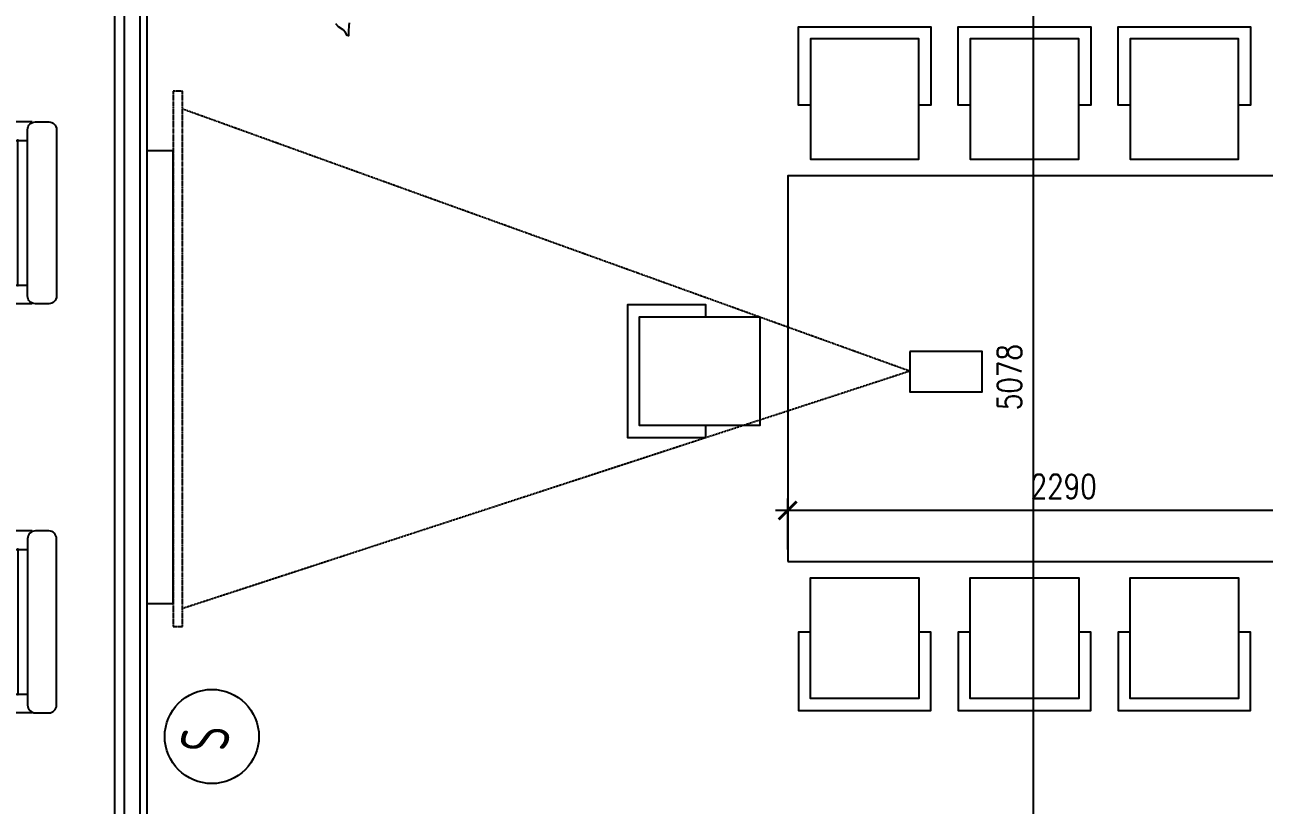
# Model space of a CAD drawing. Header units: millimetres. Extents: x 489570 to 664474, y -400689 to -233120.
# Drawn here: x 540115 to 545257, y -291086 to -287849 of the extents above; entities that cross this region are included whole.
import ezdxf
from ezdxf.lldxf.tags import DXFTag

# ---------------------------------------------------------------- set-up
doc = ezdxf.new("R2010")
doc.units = ezdxf.units.MM
doc.header["$LTSCALE"] = 10
doc.header["$MEASUREMENT"] = 0
doc.linetypes.add('HIDDEN', pattern=[0.375, 0.25, -0.125])
doc.linetypes.add('HIDDEN2', pattern=[0.1875, 0.125, -0.0625])
for name, color, linetype in [('03AFP', 2, 'Continuous'), ('06APP', 1, 'HIDDEN'), ('07APP', 7, 'Continuous'), ('XREF WTC3 FPPP MAY09 1$0$PAR-low', 8, 'Continuous')]:
    doc.layers.add(name, color=color, linetype=linetype)
doc.styles.add('DIM', font='ROMANS.shx', dxfattribs={"width": 0.8})
doc.styles.add('XREF WTC3 FPPP MAY09 1$0$PTI', font='archstyl.shx', dxfattribs={"width": 0.75})
tags = doc.linetypes.add('XREF WTC3 FPPP MAY09 1$0$HIDDEN', pattern=[0.375, 0.25, -0.125]).pattern_tags.tags
tags[6:7] = [DXFTag(74, 4), DXFTag(75, 0), DXFTag(340, '0'), DXFTag(46, 1.0), DXFTag(50, 0.0), DXFTag(44, 0.0), DXFTag(45, 0.0)]
tags[4:5] = [DXFTag(74, 4), DXFTag(75, 0), DXFTag(340, '0'), DXFTag(46, 1.0), DXFTag(50, 0.0), DXFTag(44, 0.0), DXFTag(45, 0.0)]
doc.dimstyles.new('DIM 50', dxfattribs={"dimscale": 50, "dimtxt": 2, "dimasz": 1.5, "dimexe": 1, "dimexo": 1, "dimgap": 1, "dimtad": 1, "dimdec": 0, "dimzin": 0, "dimdsep": 46, "dimtxsty": 'DIM', "dimblk": 'ARCHTICK', "dimcen": 0.09, "dimdle": 1, "dimclrd": 9, "dimclre": 9, "dimclrt": 3, "dimadec": 0, "dimazin": 0, "dimtfac": 1, "dimtdec": 0, "dimtix": 1, "dimtmove": 2, "dimatfit": 3, "dimldrblk": 'DOT', "dimfxl": 2, "dimtolj": 1, "dimtzin": 0, "dimarcsym": 0})

# ---------------------------------------------------------------- blocks, each defined once
blk = doc.blocks.new('XREF WTC3 FPPP MAY09 1$0$SF1')
at = {"layer": '03AFP', "linetype": 'ByBlock'}
for p, q in [((-391.6241972665302, 631.6888661401754), (70.45805354398908, 315.334207930151)), ((-391.6241972665302, 631.6888661401754), (70.45805354404729, 315.3342079301801)), ((129.7090409928933, 368.3466099623911), (-293.6096048883046, 658.1626011560584)), ((-730.5752639174461, 136.6008190048742), (-268.4932166567305, -179.7536998491705)), ((-296.482630689512, -254.1686646411399), (-719.8012765707099, 35.64732655255648))]:
    blk.add_line(p, q, dxfattribs=at)
at = {"layer": '03AFP'}
for p, q in [((-345.5570929666283, 638.9310072362277), (-338.0916943805641, 649.8353138185339)), ((-720.6631653220975, 91.03372262710764), (-728.1285639082198, 80.12941604481603))]:
    blk.add_line(p, q, dxfattribs=at)
at = {"layer": '03AFP', "linetype": 'ByBlock'}
for points in [[(-502.8292174471426, 610.870508440712), (-751.3934822615702, 247.8060427350574, 0.4142135623715393), (-730.5752639174461, 136.6008190048451)], [(-301.5390895991586, -157.1295548584894, 0.008705121119870958), (-299.9257752227713, -154.8589108773158), (35.87889107275987, 335.6329216517333, 0.008705121120053175), (37.41218060150277, 337.9583529208612)], [(37.41218060156098, 337.9583529208758, -0.008705121119870958), (35.87889107281808, 335.6329216517479), (39.02549497794826, 340.228996902064, -0.008705121120053175), (37.41218060150277, 337.9583529208903)], [(37.41218060156098, 337.9583529208758, 0.008705121119870958), (39.02549497800646, 340.2289969020494), (35.87889107275987, 335.6329216517624, 0.008705121120053175), (37.41218060150277, 337.9583529208903)], [(-301.5390895991586, -157.1295548584894, -0.00870512111987096), (-303.0723791279597, -159.4549861276028), (-299.9257752227713, -154.8589108772867, -0.008705121120053175), (-301.5390895992168, -157.1295548584603)]]:
    blk.add_lwpolyline(points, format="xyb", dxfattribs=at)
blk.add_lwpolyline([(186.691147425794, 329.3350383795187, -0.4142135623436595), (195.0184347644099, 284.8529488864879), (-195.0184347643517, -284.8529488864879, -0.414213562373083), (-239.5005242566112, -293.1802362240123), (-285.7087289827177, -261.5447843386355, -0.4142135623730985), (-294.0360163202276, -217.0626948463614), (96.00085320824292, 352.6432029268908, -0.4142135623928075), (140.4829426997458, 360.97049026491)], format="xyb", close=True, dxfattribs=at)
blk.add_arc((-436.8174964099308, 565.677005747275), 79.9999999999941, 55.60334830721142, 145.6033483055814, dxfattribs=at)
at = {"layer": '03AFP'}
for centre, start, end in [((-319.1524045517435, 620.8536061588529), 145.6033483055814, 235.6033483072114), ((-311.6870059656794, 631.7579127411591), 55.60334830721142, 145.6033483055814), ((-694.2584769072128, 72.95632154973282), 55.60334830721142, 145.6033483055814), ((-701.7238754933351, 62.05201496744121), 145.6033483055814, 235.6033483072114)]:
    blk.add_arc(centre, 31.99999999999997, start, end, dxfattribs=at)
blk = doc.blocks.new('_ARCHTICK')
at = {"color": 0, "linetype": 'ByBlock', "const_width": 0.15}
blk.add_lwpolyline([(-0.5, -0.5), (0.5, 0.5)], dxfattribs=at)
blk = doc.blocks.new('*D95')
at = {"layer": '07APP', "color": 9, "lineweight": -2, "transparency": 16777216}
for p, q in [((544300.7141156278, -291899.6027485069), (544300.7141156278, -286721.6027485069)), ((543921.5054710384, -286771.6027485069), (544350.7141156278, -286771.6027485069)), ((544166.5054710384, -291849.6027485069), (544350.7141156278, -291849.6027485069))]:
    blk.add_line(p, q, dxfattribs=at)
at = {"layer": 'Defpoints', "color": 0, "transparency": 16777216}
for p in [(543871.5054710384, -286771.6027485069), (544300.7141156278, -286771.6027485069), (544116.5054710384, -291849.6027485069)]:
    blk.add_point(p, dxfattribs=at)
at = {"layer": '07APP', "color": 9, "lineweight": -2, "transparency": 16777216, "xscale": 75, "yscale": 75, "zscale": 75}
for p, rotation in [((544300.7141156278, -286771.6027485069), 90), ((544300.7141156278, -291849.6027485069), 270)]:
    blk.add_blockref('_ARCHTICK', p, dxfattribs=dict(at, rotation=rotation))
at = {"layer": '07APP', "color": 3, "transparency": 16777216, "insert": (544200.7141156279, -289310.6027485069), "char_height": 100, "attachment_point": 5, "rotation": 90, "style": 'DIM'}
blk.add_mtext('\\A1;5078', dxfattribs=at)
blk = doc.blocks.new('_DOT')
at = {"color": 0, "linetype": 'ByBlock'}
blk.add_line((-0.5, 0), (-1, 0), dxfattribs=at)
at = {"color": 0, "linetype": 'ByBlock', "const_width": 0.5}
blk.add_lwpolyline([(-0.25, 0, 1), (0.25, 0, 1)], format="xyb", close=True, dxfattribs=at)
blk = doc.blocks.new('dot')
at = {"color": 2, "lineweight": -2}
for p, q in [((0, -20.65113184398797), (0, 20.65113184398797)), ((-20.65113184507936, 0), (20.65113184507936, 0))]:
    blk.add_line(p, q, dxfattribs=at)
at = {"const_width": 10}
blk.add_lwpolyline([(4.999999998835847, 0, 1), (-4.999999998835847, 0, 1)], format="xyb", close=True, dxfattribs=at)
blk = doc.blocks.new('*D104')
at = {"layer": '07APP', "color": 9, "lineweight": -2, "transparency": 16777216}
for p, q in [((543280.3240622501, -290024.9892164542), (543280.3240622501, -289813.8725793131)), ((545570.3129943416, -290024.9892164542), (545570.3129943416, -289813.8725793131)), ((545620.3129943416, -289863.8725793131), (543230.3240622501, -289863.8725793131))]:
    blk.add_line(p, q, dxfattribs=at)
at = {"layer": 'Defpoints', "color": 0, "transparency": 16777216}
for p in [(543280.3240622501, -289863.8725793131), (543280.3240622501, -290074.9892164542), (545570.3129943416, -290074.9892164542)]:
    blk.add_point(p, dxfattribs=at)
at = {"layer": '07APP', "color": 9, "lineweight": -2, "transparency": 16777216, "xscale": 75, "yscale": 75, "zscale": 75, "rotation": 180}
blk.add_blockref('_ARCHTICK', (543280.3240622501, -289863.8725793131), dxfattribs=at)
at = {"layer": '07APP', "color": 9, "lineweight": -2, "transparency": 16777216, "xscale": 75, "yscale": 75, "zscale": 75}
blk.add_blockref('_ARCHTICK', (545570.3129943416, -289863.8725793131), dxfattribs=at)
at = {"layer": '07APP', "color": 3, "transparency": 16777216, "insert": (544425.3185282958, -289763.8725793131), "char_height": 100, "attachment_point": 5, "style": 'DIM'}
blk.add_mtext('\\A1;2290', dxfattribs=at)
blk = doc.blocks.new('*D120')
at = {"layer": '03AFP', "color": 9, "lineweight": -2, "transparency": 16777216}
for p, q in [((557036.5326587082, -290455.4044870425), (557036.5326587082, -294218.8368345834)), ((540623.6035138051, -291130.8133857697), (540623.6035138051, -294218.8368345834)), ((540573.6035138051, -294168.8368345834), (557086.5326587082, -294168.8368345834))]:
    blk.add_line(p, q, dxfattribs=at)
at = {"layer": 'Defpoints', "color": 0, "transparency": 16777216}
for p in [(557036.5326587082, -290405.4044870425), (540623.6035138051, -291080.8133857697), (557036.5326587082, -294168.8368345834)]:
    blk.add_point(p, dxfattribs=at)
at = {"layer": '03AFP', "color": 9, "lineweight": -2, "transparency": 16777216, "xscale": 75, "yscale": 75, "zscale": 75, "rotation": 180}
blk.add_blockref('_ARCHTICK', (540623.6035138051, -294168.8368345834), dxfattribs=at)
at = {"layer": '03AFP', "color": 9, "lineweight": -2, "transparency": 16777216, "xscale": 75, "yscale": 75, "zscale": 75}
blk.add_blockref('_ARCHTICK', (557036.5326587082, -294168.8368345834), dxfattribs=at)
at = {"layer": '03AFP', "color": 3, "transparency": 16777216, "insert": (548830.0680862566, -294068.8368345834), "char_height": 100, "attachment_point": 5, "style": 'DIM'}
blk.add_mtext('\\A1;16413', dxfattribs=at)

msp = doc.modelspace()

# ---------------------------------------------------------------- linework, layer by layer
at = {"layer": '03AFP', "color": 8, "linetype": 'HIDDEN2'}
for q in [(540769.427845274, -288198.3640353591), (540769.427845274, -290270.6743151011)]:
    msp.add_line((543786.8879174874, -289285.9253254487), q, dxfattribs=at)
at = {"layer": '03AFP', "color": 1}
msp.add_lwpolyline([(541461.0425291411, -287841.1273997583), (541460.0489201895, -287853.0368974366), (541459.0553179136, -287874.8709736028), (541459.0525471321, -287894.8644477882), (541453.0909201256, -287892.8795321145), (541446.1356906048, -287880.9700343766), (541436.1996475807, -287870.0529945054), (541417.321170365, -287857.1510389604), (541405.39792267, -287845.2415412226)], dxfattribs=at)
at = {"layer": '03AFP'}
for points in [[(543824.8087236236, -287906.7953798315), (543374.8087236236, -287906.7953798315), (543374.8087236236, -288406.7953798315), (543824.8087236236, -288406.7953798315), (543824.8087236236, -287906.7953798315), (543374.8087236236, -287906.7953798315), (543374.8087236236, -288181.7953798315), (543324.8087236236, -288181.7953798315), (543324.8087236236, -287856.7953798315), (543874.8087236236, -287856.7953798315), (543874.8087236236, -288181.7953798315), (543824.8087236236, -288181.7953798315), (543824.8087236236, -287906.7953798315)], [(544487.7447470835, -287906.7953798315), (544037.7447470835, -287906.7953798315), (544037.7447470835, -288406.7953798315), (544487.7447470835, -288406.7953798315), (544487.7447470835, -287906.7953798315), (544037.7447470835, -287906.7953798315), (544037.7447470835, -288181.7953798315), (543987.7447470835, -288181.7953798315), (543987.7447470835, -287856.7953798315), (544537.7447470835, -287856.7953798315), (544537.7447470835, -288181.7953798315), (544487.7447470835, -288181.7953798315), (544487.7447470835, -287906.7953798315)], [(545150.6807705434, -287906.7953798315), (544700.6807705434, -287906.7953798315), (544700.6807705434, -288406.7953798315), (545150.6807705434, -288406.7953798315), (545150.6807705434, -287906.7953798315), (544700.6807705434, -287906.7953798315), (544700.6807705434, -288181.7953798315), (544650.6807705434, -288181.7953798315), (544650.6807705434, -287856.7953798315), (545200.6807705434, -287856.7953798315), (545200.6807705434, -288181.7953798315), (545150.6807705434, -288181.7953798315), (545150.6807705434, -287906.7953798315)], [(543280.3240622501, -290074.9892164542), (547860.3019264331, -290074.9892164542), (547860.3019264331, -288474.8614344432), (543280.3240622501, -288474.8614344432)], [(542665.3931731917, -289510.9253254487), (542665.3931731917, -289060.9253254487), (543165.3931731917, -289060.9253254487), (543165.3931731917, -289510.9253254487), (542665.3931731917, -289510.9253254487), (542665.3931731917, -289060.9253254487), (542940.3931731917, -289060.9253254487), (542940.3931731917, -289010.9253254487), (542615.3931731917, -289010.9253254487), (542615.3931731917, -289560.9253254487), (542940.3931731917, -289560.9253254487), (542940.3931731917, -289510.9253254487), (542665.3931731917, -289510.9253254487)], [(543824.8087236236, -290643.0552710659), (543374.8087236236, -290643.0552710659), (543374.8087236236, -290143.0552710659), (543824.8087236236, -290143.0552710659), (543824.8087236236, -290643.0552710659), (543374.8087236236, -290643.0552710659), (543374.8087236236, -290368.0552710659), (543324.8087236236, -290368.0552710659), (543324.8087236236, -290693.0552710659), (543874.8087236236, -290693.0552710659), (543874.8087236236, -290368.0552710659), (543824.8087236236, -290368.0552710659), (543824.8087236236, -290643.0552710659)], [(544487.7447470835, -290643.0552710659), (544037.7447470835, -290643.0552710659), (544037.7447470835, -290143.0552710659), (544487.7447470835, -290143.0552710659), (544487.7447470835, -290643.0552710659), (544037.7447470835, -290643.0552710659), (544037.7447470835, -290368.0552710659), (543987.7447470835, -290368.0552710659), (543987.7447470835, -290693.0552710659), (544537.7447470835, -290693.0552710659), (544537.7447470835, -290368.0552710659), (544487.7447470835, -290368.0552710659), (544487.7447470835, -290643.0552710659)], [(545150.6807705434, -290643.0552710659), (544700.6807705434, -290643.0552710659), (544700.6807705434, -290143.0552710659), (545150.6807705434, -290143.0552710659), (545150.6807705434, -290643.0552710659), (544700.6807705434, -290643.0552710659), (544700.6807705434, -290368.0552710659), (544650.6807705434, -290368.0552710659), (544650.6807705434, -290693.0552710659), (545200.6807705434, -290693.0552710659), (545200.6807705434, -290368.0552710659), (545150.6807705434, -290368.0552710659), (545150.6807705434, -290643.0552710659)]]:
    msp.add_lwpolyline(points, close=True, dxfattribs=at)
at = {"layer": '03AFP', "color": 8, "linetype": 'HIDDEN2'}
msp.add_lwpolyline([(540769.427845274, -288124.8302862897), (540731.4883383671, -288124.8302862897), (540731.4883383671, -290344.2080641704), (540769.427845274, -290344.2080641704)], close=True, dxfattribs=at)
at = {"layer": '03AFP', "linetype": 'XREF WTC3 FPPP MAY09 1$0$HIDDEN'}
msp.add_lwpolyline([(540623.6035138061, -290249.6027485097), (540731.4883383671, -290249.6027485069), (540731.488338368, -288371.6027485069), (540623.6035138052, -288371.6027484914)], dxfattribs=at)
at = {"layer": '03AFP', "color": 8}
msp.add_lwpolyline([(543786.8879174874, -289204.0610753399), (543786.8879174874, -289371.0853558943), (544087.6919668472, -289371.0853558943), (544087.6919668472, -289204.0610753399), (543786.8879174874, -289204.0610753399)], dxfattribs=at)
at = {"layer": '03AFP'}
msp.add_circle((540891.4025878542, -290801.1923713679), 195.4414897053617, dxfattribs=at)
at = {"layer": '06APP'}
for p, q in [((540489.6035138051, -291799.6027485069), (540489.6035138051, -286271.602748507)), ((540529.6035138051, -291799.6027485069), (540529.603513805, -286773.4814820293)), ((540593.6035138051, -291799.6027485069), (540593.6035138051, -286773.4814820293)), ((540623.6035138051, -291799.6027485069), (540623.603513805, -286773.4814820293))]:
    msp.add_line(p, q, dxfattribs=at)
at = {"layer": '07APP'}
for p, q in [((540489.6035138051, -291799.6027485069), (540489.6035138051, -286271.6027485069)), ((540529.6035138051, -291799.6027485069), (540529.6035138051, -286771.6027485069)), ((540593.6035138051, -291799.6027485069), (540593.6035138052, -286771.6027485069)), ((540623.6035138051, -291799.6027485069), (540623.6035138051, -286771.6027485069))]:
    msp.add_line(p, q, dxfattribs=at)

# ---------------------------------------------------------------- block references
at = {"layer": 'XREF WTC3 FPPP MAY09 1$0$PAR-low', "rotation": 34.39665169290633}
msp.add_blockref('XREF WTC3 FPPP MAY09 1$0$SF1', (540247.2275559722, -288628.9747895601), dxfattribs=at)
at = {"layer": 'XREF WTC3 FPPP MAY09 1$0$PAR-low', "xscale": -1, "rotation": 145.6033483070937}
msp.add_blockref('XREF WTC3 FPPP MAY09 1$0$SF1', (540247.2275559722, -290325.9047784394), dxfattribs=at)

# ---------------------------------------------------------------- texts
at = {"layer": '03AFP', "color": 2, "style": 'XREF WTC3 FPPP MAY09 1$0$PTI', "width": 0.75}
msp.add_text('S', height=200, rotation=90, dxfattribs=at).set_placement((540963.4949378867, -290861.3455050549))

# ---------------------------------------------------------------- dimensions: what is measured, and where the dimension line sits
at = {"layer": '03AFP'}
dim = msp.add_linear_dim(base=(557036.5326587082, -294168.8368345834), p1=(540623.6035138051, -291080.8133857697), p2=(557036.5326587082, -290405.4044870425), dimstyle='DIM 50', override={"dimldrblk": 'dot'}, dxfattribs=at)
dim.commit()
dim.dimension.update_dxf_attribs({"geometry": '*D120', "text_midpoint": (548830.0680862566, -294068.8368345834)})
at = {"layer": '07APP'}
dim = msp.add_linear_dim(base=(544300.7141156278, -286771.6027485069), p1=(544116.5054710384, -291849.6027485069), p2=(543871.5054710384, -286771.6027485069), angle=90, dimstyle='DIM 50', override={"dimldrblk": 'dot'}, dxfattribs=at)
dim.commit()
dim.dimension.update_dxf_attribs({"geometry": '*D95', "text_midpoint": (544200.7141156279, -289310.6027485069)})
dim = msp.add_linear_dim(base=(543280.3240622501, -289863.8725793131), p1=(545570.3129943416, -290074.9892164542), p2=(543280.3240622501, -290074.9892164542), dimstyle='DIM 50', override={"dimldrblk": 'dot'}, dxfattribs=at)
dim.commit()
dim.dimension.update_dxf_attribs({"geometry": '*D104', "text_midpoint": (544425.3185282958, -289763.8725793131)})

doc.saveas('drawing.dxf')
